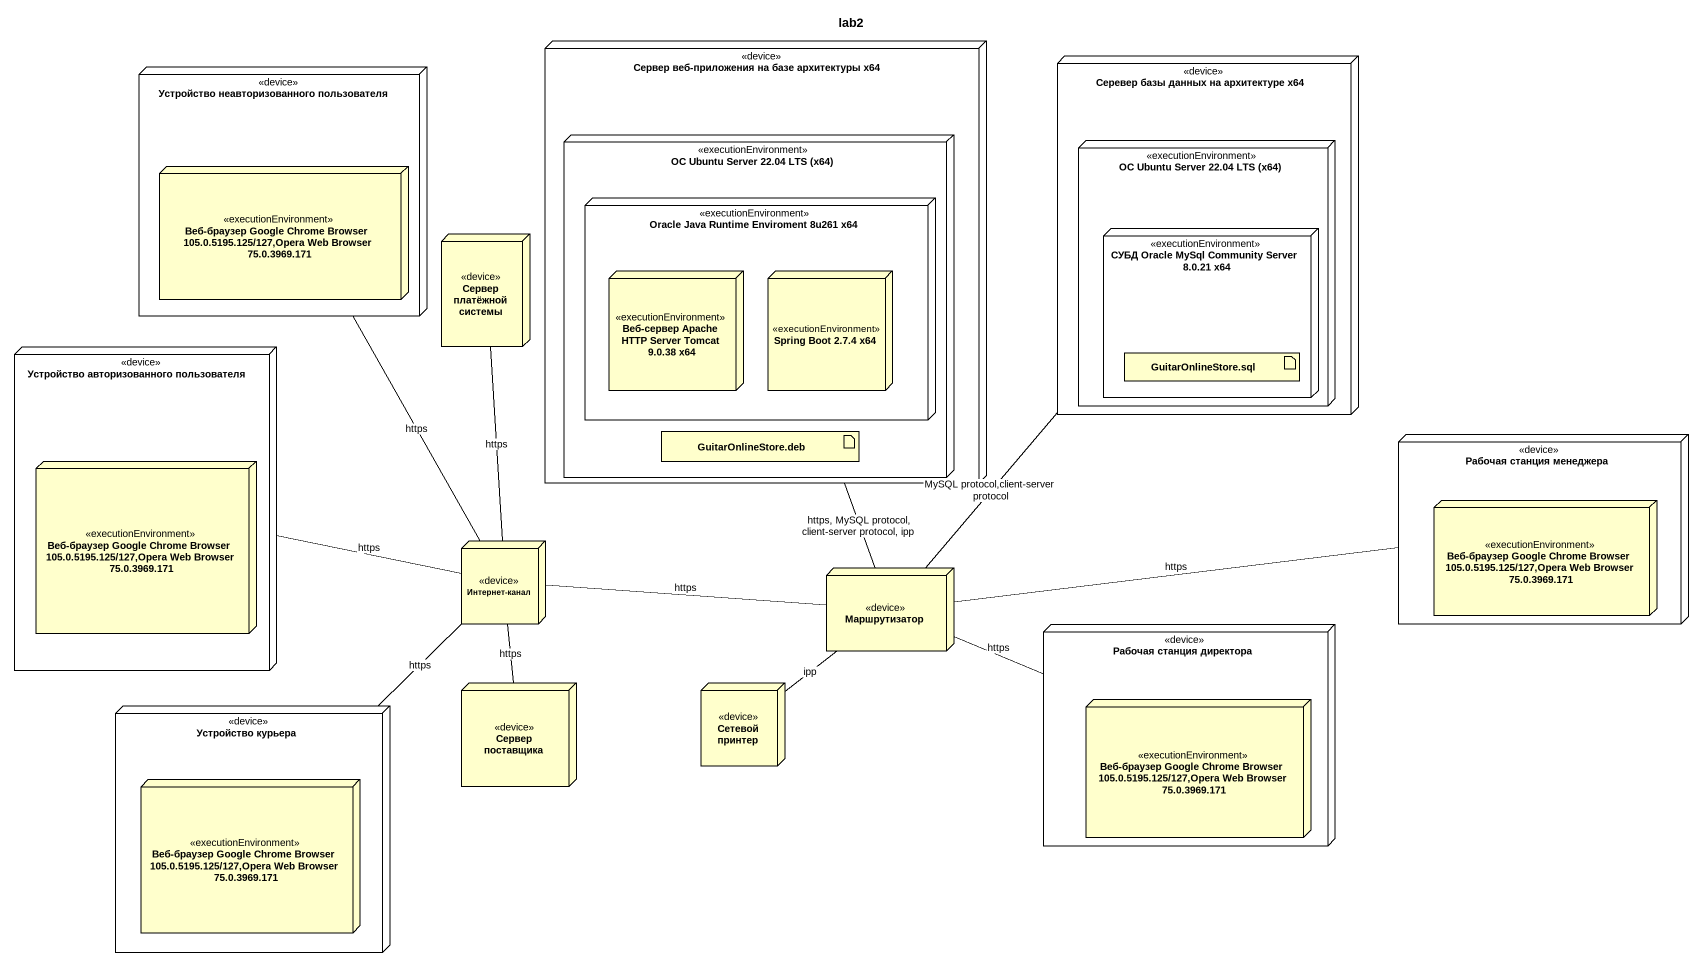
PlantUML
@startuml
title lab2
node "Сервер веб-приложения на базе архитектуры x64" as Сервер_веб_приложения_на <<device>> {
  node "OC Ubuntu Server 22.04 LTS (x64)" as OC_Ubuntu_Server_22_04_LTS <<executionEnvironment>> {
    node "Oracle Java Runtime Enviroment 8u261 x64" as Oracle_Java_Runtime <<executionEnvironment>> {
      node "Веб-сервер Apache HTTP Server Tomcat 9.0.38 x64" as Веб_сервер_Apache_HTTP <<executionEnvironment>>
      node "Spring Boot 2.7.4 x64" as Spring_Boot_2_7_4_x64 <<executionEnvironment>>
    }
    artifact "GuitarOnlineStore.deb" as GuitarOnlineStore_deb
  }
}
node "Устройство неавторизованного пользователя" as Устройство <<device>> {
  node "Веб-браузер Google Chrome Browser 105.0.5195.125/127,Opera Web Browser 75.0.3969.171" as Веб_браузер_Google_Chrome <<executionEnvironment>>
}
node "Серевер базы данных на архитектуре x64" as Серевер_базы_данных_на <<device>> {
  node "OC Ubuntu Server 22.04 LTS (x64)" as OC_Ubuntu_Server_22_04_LTS_2 <<executionEnvironment>> {
    node "СУБД Oracle MySql Community Server 8.0.21 x64" as СУБД_Oracle_MySql_Community <<executionEnvironment>> {
      artifact "GuitarOnlineStore.sql" as GuitarOnlineStore_sql
    }
  }
}
node "Сервер платёжной системы" as Сервер_платёжной_системы <<device>>
node "Устройство авторизованного пользователя" as Устройство_авторизованного <<device>> {
  node "Веб-браузер Google Chrome Browser 105.0.5195.125/127,Opera Web Browser 75.0.3969.171" as Веб_браузер_Google_Chrome_2 <<executionEnvironment>>
}
node "Рабочая станция менеджера" as Рабочая_станция_менеджера <<device>> {
  node "Веб-браузер Google Chrome Browser 105.0.5195.125/127,Opera Web Browser 75.0.3969.171" as Веб_браузер_Google_Chrome_3 <<executionEnvironment>>
}
node "Интернет-канал" as Интернет_канал <<device>>
node Маршрутизатор <<device>>
node "Рабочая станция директора" as Рабочая_станция_директора <<device>> {
  node "Веб-браузер Google Chrome Browser 105.0.5195.125/127,Opera Web Browser 75.0.3969.171" as Веб_браузер_Google_Chrome_4 <<executionEnvironment>>
}
node "Устройство курьера" as Устройство_курьера <<device>> {
  node "Веб-браузер Google Chrome Browser 105.0.5195.125/127,Opera Web Browser 75.0.3969.171" as Веб_браузер_Google_Chrome_5 <<executionEnvironment>>
}
node "Сервер поставщика" as Сервер_поставщика <<device>>
node "Сетевой принтер" as Сетевой_принтер <<device>>
Интернет_канал -up- Устройство : https
Интернет_канал -up- Сервер_платёжной_системы : https
Интернет_канал -left- Устройство_авторизованного : https
Интернет_канал -- Устройство_курьера : https
Маршрутизатор -up- Сервер_веб_приложения_на : https, MySQL protocol, client-server protocol, ipp
Маршрутизатор -up- Серевер_базы_данных_на : MySQL protocol,client-server protocol
Маршрутизатор -right- Рабочая_станция_менеджера : https
Маршрутизатор -left- Интернет_канал : https
Маршрутизатор -right- Рабочая_станция_директора : https
Маршрутизатор -- Сетевой_принтер : ipp
Сервер_поставщика -up- Интернет_канал : https
@enduml
